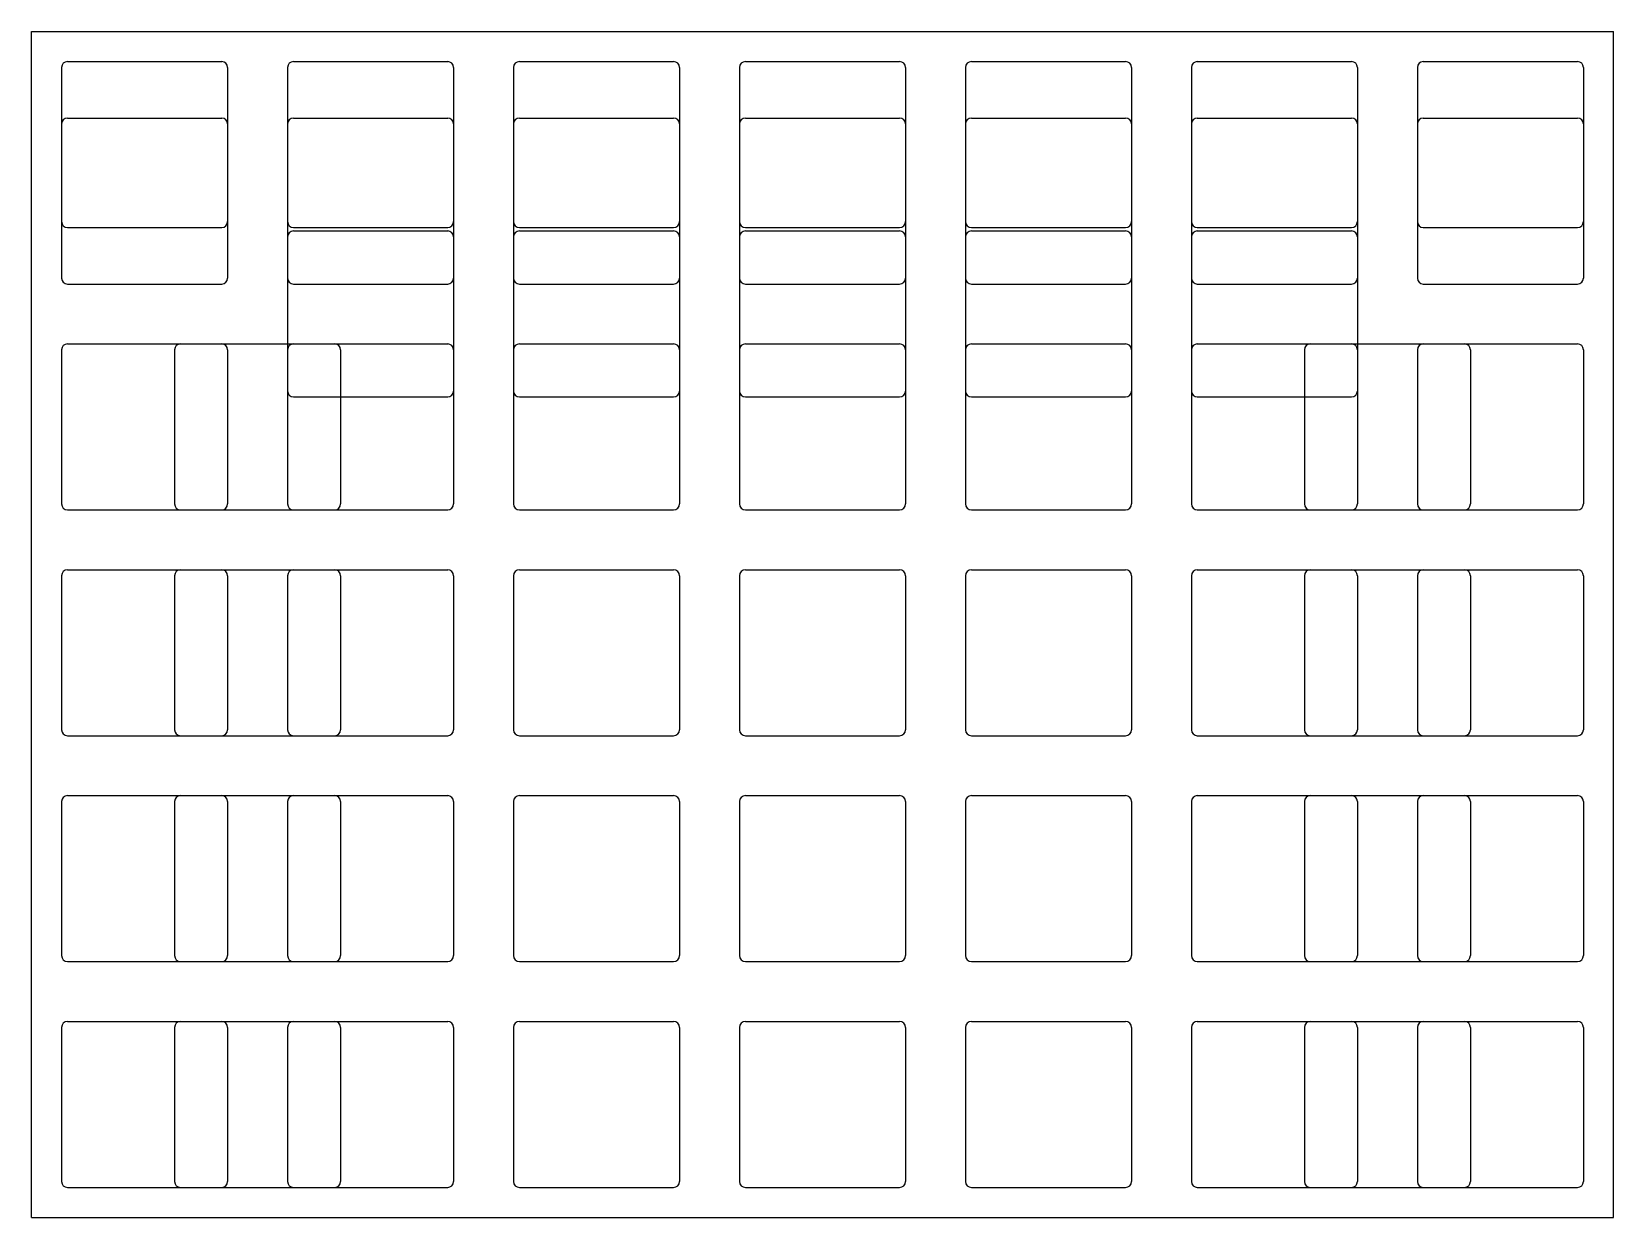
# Model space of a CAD drawing. Header units: millimetres. Extents: x 0 to 133, y -114 to -14.
import ezdxf

# ---------------------------------------------------------------- set-up
doc = ezdxf.new("R2010")
doc.units = ezdxf.units.MM

msp = doc.modelspace()

# ---------------------------------------------------------------- linework, layer by layer
for p, q in [((0, -14.2875), (133.35, -14.2875)), ((0, -114.3), (0, -14.2875)), ((133.35, -114.3), (133.35, -14.2875)), ((2.525, -17.3125), (2.525, -30.3125)), ((3.025, -16.8125), (16.025, -16.8125)), ((16.525, -17.3125), (16.525, -30.3125)), ((21.575, -17.3125), (21.575, -30.3125)), ((22.075, -16.8125), (35.075, -16.8125)), ((35.575, -17.3125), (35.575, -30.3125)), ((40.625, -17.3125), (40.625, -30.3125)), ((41.125, -16.8125), (54.125, -16.8125)), ((54.625, -17.3125), (54.625, -30.3125)), ((59.675, -17.3125), (59.675, -30.3125)), ((60.175, -16.8125), (73.175, -16.8125)), ((73.675, -17.3125), (73.675, -30.3125)), ((78.725, -17.3125), (78.725, -30.3125)), ((79.225, -16.8125), (92.225, -16.8125)), ((92.725, -17.3125), (92.725, -30.3125)), ((97.775, -17.3125), (97.775, -30.3125)), ((98.275, -16.8125), (111.275, -16.8125)), ((111.775, -17.3125), (111.775, -30.3125)), ((116.825, -17.3125), (116.825, -30.3125)), ((117.325, -16.8125), (130.325, -16.8125)), ((130.825, -17.3125), (130.825, -30.3125)), ((2.525, -22.075), (2.525, -35.075)), ((3.025, -21.575), (16.025, -21.575)), ((16.525, -22.075), (16.525, -35.075)), ((21.575, -22.075), (21.575, -35.075)), ((22.075, -21.575), (35.075, -21.575)), ((35.575, -22.075), (35.575, -35.075)), ((40.625, -22.075), (40.625, -35.075)), ((41.125, -21.575), (54.125, -21.575)), ((54.625, -22.075), (54.625, -35.075)), ((59.675, -22.075), (59.675, -35.075)), ((60.175, -21.575), (73.175, -21.575)), ((73.675, -22.075), (73.675, -35.075)), ((78.725, -22.075), (78.725, -35.075)), ((79.225, -21.575), (92.225, -21.575)), ((92.725, -22.075), (92.725, -35.075)), ((97.775, -22.075), (97.775, -35.075)), ((98.275, -21.575), (111.275, -21.575)), ((111.775, -22.075), (111.775, -35.075)), ((116.825, -22.075), (116.825, -35.075)), ((117.325, -21.575), (130.325, -21.575)), ((130.825, -22.075), (130.825, -35.075)), ((3.025, -30.8125), (16.025, -30.8125)), ((21.575, -31.6), (21.575, -44.6)), ((22.075, -30.8125), (35.075, -30.8125)), ((22.075, -31.1), (35.075, -31.1)), ((35.575, -31.6), (35.575, -44.6)), ((40.625, -31.6), (40.625, -44.6)), ((41.125, -30.8125), (54.125, -30.8125)), ((41.125, -31.1), (54.125, -31.1)), ((54.625, -31.6), (54.625, -44.6)), ((59.675, -31.6), (59.675, -44.6)), ((60.175, -30.8125), (73.175, -30.8125)), ((60.175, -31.1), (73.175, -31.1)), ((73.675, -31.6), (73.675, -44.6)), ((78.725, -31.6), (78.725, -44.6)), ((79.225, -30.8125), (92.225, -30.8125)), ((79.225, -31.1), (92.225, -31.1)), ((92.725, -31.6), (92.725, -44.6)), ((97.775, -31.6), (97.775, -44.6)), ((98.275, -30.8125), (111.275, -30.8125)), ((98.275, -31.1), (111.275, -31.1)), ((111.775, -31.6), (111.775, -44.6)), ((117.325, -30.8125), (130.325, -30.8125)), ((3.025, -35.575), (16.025, -35.575)), ((22.075, -35.575), (35.075, -35.575)), ((41.125, -35.575), (54.125, -35.575)), ((60.175, -35.575), (73.175, -35.575)), ((79.225, -35.575), (92.225, -35.575)), ((98.275, -35.575), (111.275, -35.575)), ((117.325, -35.575), (130.325, -35.575)), ((2.525, -41.125), (2.525, -54.125)), ((3.025, -40.625), (16.025, -40.625)), ((12.05, -41.125), (12.05, -54.125)), ((12.55, -40.625), (25.55, -40.625)), ((16.525, -41.125), (16.525, -54.125)), ((21.575, -41.125), (21.575, -54.125)), ((22.075, -40.625), (35.075, -40.625)), ((26.05, -41.125), (26.05, -54.125)), ((35.575, -41.125), (35.575, -54.125)), ((40.625, -41.125), (40.625, -54.125)), ((41.125, -40.625), (54.125, -40.625)), ((54.625, -41.125), (54.625, -54.125)), ((59.675, -41.125), (59.675, -54.125)), ((60.175, -40.625), (73.175, -40.625)), ((73.675, -41.125), (73.675, -54.125)), ((78.725, -41.125), (78.725, -54.125)), ((79.225, -40.625), (92.225, -40.625)), ((92.725, -41.125), (92.725, -54.125)), ((97.775, -41.125), (97.775, -54.125)), ((98.275, -40.625), (111.275, -40.625)), ((107.3, -41.125), (107.3, -54.125)), ((107.8, -40.625), (120.8, -40.625)), ((111.775, -41.125), (111.775, -54.125)), ((116.825, -41.125), (116.825, -54.125)), ((117.325, -40.625), (130.325, -40.625)), ((121.3, -41.125), (121.3, -54.125)), ((130.825, -41.125), (130.825, -54.125)), ((22.075, -45.1), (35.075, -45.1)), ((41.125, -45.1), (54.125, -45.1)), ((60.175, -45.1), (73.175, -45.1)), ((79.225, -45.1), (92.225, -45.1)), ((98.275, -45.1), (111.275, -45.1)), ((3.025, -54.625), (16.025, -54.625)), ((12.55, -54.625), (25.55, -54.625)), ((22.075, -54.625), (35.075, -54.625)), ((41.125, -54.625), (54.125, -54.625)), ((60.175, -54.625), (73.175, -54.625)), ((79.225, -54.625), (92.225, -54.625)), ((98.275, -54.625), (111.275, -54.625)), ((107.8, -54.625), (120.8, -54.625)), ((117.325, -54.625), (130.325, -54.625)), ((3.025, -59.675), (16.025, -59.675)), ((12.55, -59.675), (25.55, -59.675)), ((22.075, -59.675), (35.075, -59.675)), ((41.125, -59.675), (54.125, -59.675)), ((60.175, -59.675), (73.175, -59.675)), ((79.225, -59.675), (92.225, -59.675)), ((98.275, -59.675), (111.275, -59.675)), ((107.8, -59.675), (120.8, -59.675)), ((117.325, -59.675), (130.325, -59.675)), ((2.525, -60.175), (2.525, -73.175)), ((12.05, -60.175), (12.05, -73.175)), ((16.525, -60.175), (16.525, -73.175)), ((21.575, -60.175), (21.575, -73.175)), ((26.05, -60.175), (26.05, -73.175)), ((35.575, -60.175), (35.575, -73.175)), ((40.625, -60.175), (40.625, -73.175)), ((54.625, -60.175), (54.625, -73.175)), ((59.675, -60.175), (59.675, -73.175)), ((73.675, -60.175), (73.675, -73.175)), ((78.725, -60.175), (78.725, -73.175)), ((92.725, -60.175), (92.725, -73.175)), ((97.775, -60.175), (97.775, -73.175)), ((107.3, -60.175), (107.3, -73.175)), ((111.775, -60.175), (111.775, -73.175)), ((116.825, -60.175), (116.825, -73.175)), ((121.3, -60.175), (121.3, -73.175)), ((130.825, -60.175), (130.825, -73.175)), ((3.025, -73.675), (16.025, -73.675)), ((12.55, -73.675), (25.55, -73.675)), ((22.075, -73.675), (35.075, -73.675)), ((41.125, -73.675), (54.125, -73.675)), ((60.175, -73.675), (73.175, -73.675)), ((79.225, -73.675), (92.225, -73.675)), ((98.275, -73.675), (111.275, -73.675)), ((107.8, -73.675), (120.8, -73.675)), ((117.325, -73.675), (130.325, -73.675)), ((2.525, -79.225), (2.525, -92.225)), ((3.025, -78.725), (16.025, -78.725)), ((12.05, -79.225), (12.05, -92.225)), ((12.55, -78.725), (25.55, -78.725)), ((16.525, -79.225), (16.525, -92.225)), ((21.575, -79.225), (21.575, -92.225)), ((22.075, -78.725), (35.075, -78.725)), ((26.05, -79.225), (26.05, -92.225)), ((35.575, -79.225), (35.575, -92.225)), ((40.625, -79.225), (40.625, -92.225)), ((41.125, -78.725), (54.125, -78.725)), ((54.625, -79.225), (54.625, -92.225)), ((59.675, -79.225), (59.675, -92.225)), ((60.175, -78.725), (73.175, -78.725)), ((73.675, -79.225), (73.675, -92.225)), ((78.725, -79.225), (78.725, -92.225)), ((79.225, -78.725), (92.225, -78.725)), ((92.725, -79.225), (92.725, -92.225)), ((97.775, -79.225), (97.775, -92.225)), ((98.275, -78.725), (111.275, -78.725)), ((107.3, -79.225), (107.3, -92.225)), ((107.8, -78.725), (120.8, -78.725)), ((111.775, -79.225), (111.775, -92.225)), ((116.825, -79.225), (116.825, -92.225)), ((117.325, -78.725), (130.325, -78.725)), ((121.3, -79.225), (121.3, -92.225)), ((130.825, -79.225), (130.825, -92.225)), ((3.025, -92.725), (16.025, -92.725)), ((12.55, -92.725), (25.55, -92.725)), ((22.075, -92.725), (35.075, -92.725)), ((41.125, -92.725), (54.125, -92.725)), ((60.175, -92.725), (73.175, -92.725)), ((79.225, -92.725), (92.225, -92.725)), ((98.275, -92.725), (111.275, -92.725)), ((107.8, -92.725), (120.8, -92.725)), ((117.325, -92.725), (130.325, -92.725)), ((2.525, -98.275), (2.525, -111.275)), ((3.025, -97.775), (16.025, -97.775)), ((12.05, -98.275), (12.05, -111.275)), ((12.55, -97.775), (25.55, -97.775)), ((16.525, -98.275), (16.525, -111.275)), ((21.575, -98.275), (21.575, -111.275)), ((22.075, -97.775), (35.075, -97.775)), ((26.05, -98.275), (26.05, -111.275)), ((35.575, -98.275), (35.575, -111.275)), ((40.625, -98.275), (40.625, -111.275)), ((41.125, -97.775), (54.125, -97.775)), ((54.625, -98.275), (54.625, -111.275)), ((59.675, -98.275), (59.675, -111.275)), ((60.175, -97.775), (73.175, -97.775)), ((73.675, -98.275), (73.675, -111.275)), ((78.725, -98.275), (78.725, -111.275)), ((79.225, -97.775), (92.225, -97.775)), ((92.725, -98.275), (92.725, -111.275)), ((97.775, -98.275), (97.775, -111.275)), ((98.275, -97.775), (111.275, -97.775)), ((107.3, -98.275), (107.3, -111.275)), ((107.8, -97.775), (120.8, -97.775)), ((111.775, -98.275), (111.775, -111.275)), ((116.825, -98.275), (116.825, -111.275)), ((117.325, -97.775), (130.325, -97.775)), ((121.3, -98.275), (121.3, -111.275)), ((130.825, -98.275), (130.825, -111.275)), ((3.025, -111.775), (16.025, -111.775)), ((12.55, -111.775), (25.55, -111.775)), ((22.075, -111.775), (35.075, -111.775)), ((41.125, -111.775), (54.125, -111.775)), ((60.175, -111.775), (73.175, -111.775)), ((79.225, -111.775), (92.225, -111.775)), ((98.275, -111.775), (111.275, -111.775)), ((107.8, -111.775), (120.8, -111.775)), ((117.325, -111.775), (130.325, -111.775)), ((0, -114.3), (133.35, -114.3))]:
    msp.add_line(p, q)
for centre, start, end in [((3.025, -17.3125), 90, 180), ((16.025, -17.3125), 0, 90), ((22.075, -17.3125), 90, 180), ((35.075, -17.3125), 0, 90), ((41.125, -17.3125), 90, 180), ((54.125, -17.3125), 0, 90), ((60.175, -17.3125), 90, 180), ((73.175, -17.3125), 0, 90), ((79.225, -17.3125), 90, 180), ((92.225, -17.3125), 0, 90), ((98.275, -17.3125), 90, 180), ((111.275, -17.3125), 0, 90), ((117.325, -17.3125), 90, 180), ((130.325, -17.3125), 0, 90), ((3.025, -22.075), 90, 180), ((16.025, -22.075), 0, 90), ((22.075, -22.075), 90, 180), ((35.075, -22.075), 0, 90), ((41.125, -22.075), 90, 180), ((54.125, -22.075), 0, 90), ((60.175, -22.075), 90, 180), ((73.175, -22.075), 0, 90), ((79.225, -22.075), 90, 180), ((92.225, -22.075), 0, 90), ((98.275, -22.075), 90, 180), ((111.275, -22.075), 0, 90), ((117.325, -22.075), 90, 180), ((130.325, -22.075), 0, 90), ((3.025, -30.3125), 180, 270), ((16.025, -30.3125), 270, 0), ((22.075, -30.3125), 180, 270), ((35.075, -30.3125), 270, 0), ((41.125, -30.3125), 180, 270), ((54.125, -30.3125), 270, 0), ((60.175, -30.3125), 180, 270), ((73.175, -30.3125), 270, 0), ((79.225, -30.3125), 180, 270), ((92.225, -30.3125), 270, 0), ((98.275, -30.3125), 180, 270), ((111.275, -30.3125), 270, 0), ((117.325, -30.3125), 180, 270), ((130.325, -30.3125), 270, 0), ((22.075, -31.6), 90, 180), ((35.075, -31.6), 0, 90), ((41.125, -31.6), 90, 180), ((54.125, -31.6), 0, 90), ((60.175, -31.6), 90, 180), ((73.175, -31.6), 0, 90), ((79.225, -31.6), 90, 180), ((92.225, -31.6), 0, 90), ((98.275, -31.6), 90, 180), ((111.275, -31.6), 0, 90), ((3.025, -35.075), 180, 270), ((16.025, -35.075), 270, 0), ((22.075, -35.075), 180, 270), ((35.075, -35.075), 270, 0), ((41.125, -35.075), 180, 270), ((54.125, -35.075), 270, 0), ((60.175, -35.075), 180, 270), ((73.175, -35.075), 270, 0), ((79.225, -35.075), 180, 270), ((92.225, -35.075), 270, 0), ((98.275, -35.075), 180, 270), ((111.275, -35.075), 270, 0), ((117.325, -35.075), 180, 270), ((130.325, -35.075), 270, 0), ((3.025, -41.125), 90, 180), ((12.55, -41.125), 90, 180), ((16.025, -41.125), 0, 90), ((22.075, -41.125), 90, 180), ((25.55, -41.125), 0, 90), ((35.075, -41.125), 0, 90), ((41.125, -41.125), 90, 180), ((54.125, -41.125), 0, 90), ((60.175, -41.125), 90, 180), ((73.175, -41.125), 0, 90), ((79.225, -41.125), 90, 180), ((92.225, -41.125), 0, 90), ((98.275, -41.125), 90, 180), ((107.8, -41.125), 90, 180), ((111.275, -41.125), 0, 90), ((117.325, -41.125), 90, 180), ((120.8, -41.125), 0, 90), ((130.325, -41.125), 0, 90), ((22.075, -44.6), 180, 270), ((35.075, -44.6), 270, 0), ((41.125, -44.6), 180, 270), ((54.125, -44.6), 270, 0), ((60.175, -44.6), 180, 270), ((73.175, -44.6), 270, 0), ((79.225, -44.6), 180, 270), ((92.225, -44.6), 270, 0), ((98.275, -44.6), 180, 270), ((111.275, -44.6), 270, 0), ((3.025, -54.125), 180, 270), ((12.55, -54.125), 180, 270), ((16.025, -54.125), 270, 0), ((22.075, -54.125), 180, 270), ((25.55, -54.125), 270, 0), ((35.075, -54.125), 270, 0), ((41.125, -54.125), 180, 270), ((54.125, -54.125), 270, 0), ((60.175, -54.125), 180, 270), ((73.175, -54.125), 270, 0), ((79.225, -54.125), 180, 270), ((92.225, -54.125), 270, 0), ((98.275, -54.125), 180, 270), ((107.8, -54.125), 180, 270), ((111.275, -54.125), 270, 0), ((117.325, -54.125), 180, 270), ((120.8, -54.125), 270, 0), ((130.325, -54.125), 270, 0), ((3.025, -60.175), 90, 180), ((12.55, -60.175), 90, 180), ((16.025, -60.175), 0, 90), ((22.075, -60.175), 90, 180), ((25.55, -60.175), 0, 90), ((35.075, -60.175), 0, 90), ((41.125, -60.175), 90, 180), ((54.125, -60.175), 0, 90), ((60.175, -60.175), 90, 180), ((73.175, -60.175), 0, 90), ((79.225, -60.175), 90, 180), ((92.225, -60.175), 0, 90), ((98.275, -60.175), 90, 180), ((107.8, -60.175), 90, 180), ((111.275, -60.175), 0, 90), ((117.325, -60.175), 90, 180), ((120.8, -60.175), 0, 90), ((130.325, -60.175), 0, 90), ((3.025, -73.175), 180, 270), ((12.55, -73.175), 180, 270), ((16.025, -73.175), 270, 0), ((22.075, -73.175), 180, 270), ((25.55, -73.175), 270, 0), ((35.075, -73.175), 270, 0), ((41.125, -73.175), 180, 270), ((54.125, -73.175), 270, 0), ((60.175, -73.175), 180, 270), ((73.175, -73.175), 270, 0), ((79.225, -73.175), 180, 270), ((92.225, -73.175), 270, 0), ((98.275, -73.175), 180, 270), ((107.8, -73.175), 180, 270), ((111.275, -73.175), 270, 0), ((117.325, -73.175), 180, 270), ((120.8, -73.175), 270, 0), ((130.325, -73.175), 270, 0), ((3.025, -79.225), 90, 180), ((12.55, -79.225), 90, 180), ((16.025, -79.225), 0, 90), ((22.075, -79.225), 90, 180), ((25.55, -79.225), 0, 90), ((35.075, -79.225), 0, 90), ((41.125, -79.225), 90, 180), ((54.125, -79.225), 0, 90), ((60.175, -79.225), 90, 180), ((73.175, -79.225), 0, 90), ((79.225, -79.225), 90, 180), ((92.225, -79.225), 0, 90), ((98.275, -79.225), 90, 180), ((107.8, -79.225), 90, 180), ((111.275, -79.225), 0, 90), ((117.325, -79.225), 90, 180), ((120.8, -79.225), 0, 90), ((130.325, -79.225), 0, 90), ((3.025, -92.225), 180, 270), ((12.55, -92.225), 180, 270), ((16.025, -92.225), 270, 0), ((22.075, -92.225), 180, 270), ((25.55, -92.225), 270, 0), ((35.075, -92.225), 270, 0), ((41.125, -92.225), 180, 270), ((54.125, -92.225), 270, 0), ((60.175, -92.225), 180, 270), ((73.175, -92.225), 270, 0), ((79.225, -92.225), 180, 270), ((92.225, -92.225), 270, 0), ((98.275, -92.225), 180, 270), ((107.8, -92.225), 180, 270), ((111.275, -92.225), 270, 0), ((117.325, -92.225), 180, 270), ((120.8, -92.225), 270, 0), ((130.325, -92.225), 270, 0), ((3.025, -98.275), 90, 180), ((12.55, -98.275), 90, 180), ((16.025, -98.275), 0, 90), ((22.075, -98.275), 90, 180), ((25.55, -98.275), 0, 90), ((35.075, -98.275), 0, 90), ((41.125, -98.275), 90, 180), ((54.125, -98.275), 0, 90), ((60.175, -98.275), 90, 180), ((73.175, -98.275), 0, 90), ((79.225, -98.275), 90, 180), ((92.225, -98.275), 0, 90), ((98.275, -98.275), 90, 180), ((107.8, -98.275), 90, 180), ((111.275, -98.275), 0, 90), ((117.325, -98.275), 90, 180), ((120.8, -98.275), 0, 90), ((130.325, -98.275), 0, 90), ((3.025, -111.275), 180, 270), ((12.55, -111.275), 180, 270), ((16.025, -111.275), 270, 0), ((22.075, -111.275), 180, 270), ((25.55, -111.275), 270, 0), ((35.075, -111.275), 270, 0), ((41.125, -111.275), 180, 270), ((54.125, -111.275), 270, 0), ((60.175, -111.275), 180, 270), ((73.175, -111.275), 270, 0), ((79.225, -111.275), 180, 270), ((92.225, -111.275), 270, 0), ((98.275, -111.275), 180, 270), ((107.8, -111.275), 180, 270), ((111.275, -111.275), 270, 0), ((117.325, -111.275), 180, 270), ((120.8, -111.275), 270, 0), ((130.325, -111.275), 270, 0)]:
    msp.add_arc(centre, 0.5, start, end)

doc.saveas('drawing.dxf')
